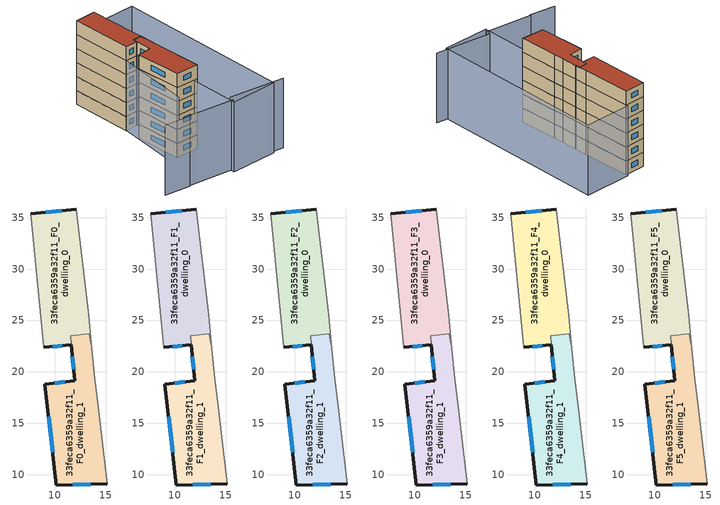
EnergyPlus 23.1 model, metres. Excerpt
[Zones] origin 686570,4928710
33feca6359a32f11_F0_dwelling_0
 floor ground (EU_floor_Construction): 12.12,35.84 13.3,25.5 13.57,22.78 13.5,22.78 13.39,23.71 11.55,23.52 11.63,22.62 11.61,22.61 8.95,22.38 7.7,35.39 z0
 wall outside (EU_wall_Construction): 8.95,22.38 11.61,22.61 11.63,22.62 / 12.12,35.84 7.7,35.39 z0:3
 wall adiabatic (EU_wall_Construction): 13.39,23.71 13.5,22.78 13.57,22.78 13.3,25.5 12.12,35.84 / 7.7,35.39 8.95,22.38 z0:3
 wall to 33feca6359a32f11_F0_dwelling_1 (EU_wall_Construction): 11.63,22.62 11.55,23.52 13.39,23.71 z0:3
 window (EU_Window_Construction): 9.82,22.45 10.75,22.54 / 10.69,35.7 9.14,35.54 z0.98:2.02
33feca6359a32f11_F0_dwelling_1
 floor ground (EU_floor_Construction): 13.39,23.71 13.5,22.78 13.57,22.78 13.91,19.34 14.14,17.41 15.1,9.12 10.17,8.99 9.05,18.79 11.94,19.12 11.55,23.52 z0
 wall outside (EU_wall_Construction): 11.63,22.62 11.94,19.12 9.05,18.79 10.17,8.99 15.1,9.12 z0:3
 wall adiabatic (EU_wall_Construction): 13.51,22.78 13.39,23.71 / 15.1,9.12 14.14,17.41 13.91,19.34 13.57,22.78 13.5,22.78 z0:3
 window (EU_Window_Construction): 11.78,9.03 13.5,9.08 / 9.42,15.6 9.81,12.18 / 11,19.02 9.99,18.9 / 11.73,21.48 11.84,20.26 z0.98:2.02
33feca6359a32f11_F1_dwelling_0
 floor to 33feca6359a32f11_F0_dwelling_0 (EU_floor_Construction): 12.12,35.84 13.3,25.5 13.57,22.78 13.5,22.78 13.39,23.71 11.55,23.52 11.63,22.62 11.61,22.61 8.95,22.38 7.7,35.39 z3
 wall outside (EU_wall_Construction): 8.95,22.38 11.61,22.61 11.63,22.62 / 12.12,35.84 7.7,35.39 z3:6
 wall adiabatic (EU_wall_Construction): 13.39,23.71 13.5,22.78 13.57,22.78 13.3,25.5 12.12,35.84 / 7.7,35.39 8.95,22.38 z3:6
 wall to 33feca6359a32f11_F1_dwelling_1 (EU_wall_Construction): 11.63,22.62 11.55,23.52 13.39,23.71 z3:6
 window (EU_Window_Construction): 9.82,22.45 10.75,22.54 / 10.69,35.7 9.14,35.54 z3.98:5.02
33feca6359a32f11_F1_dwelling_1
 floor to 33feca6359a32f11_F0_dwelling_1 (EU_floor_Construction): 13.39,23.71 13.5,22.78 13.57,22.78 13.91,19.34 14.14,17.41 15.1,9.12 10.17,8.99 9.05,18.79 11.94,19.12 11.55,23.52 z3
 wall outside (EU_wall_Construction): 11.63,22.62 11.94,19.12 9.05,18.79 10.17,8.99 15.1,9.12 z3:6
 wall adiabatic (EU_wall_Construction): 13.51,22.78 13.39,23.71 / 15.1,9.12 14.14,17.41 13.91,19.34 13.57,22.78 13.5,22.78 z3:6
 window (EU_Window_Construction): 11.78,9.03 13.5,9.08 / 9.42,15.6 9.81,12.18 / 11,19.02 9.99,18.9 / 11.73,21.48 11.84,20.26 z3.98:5.02
33feca6359a32f11_F2_dwelling_0
 floor to 33feca6359a32f11_F1_dwelling_0 (EU_floor_Construction): 12.12,35.84 13.3,25.5 13.57,22.78 13.5,22.78 13.39,23.71 11.55,23.52 11.63,22.62 11.61,22.61 8.95,22.38 7.7,35.39 z6
 wall outside (EU_wall_Construction): 8.95,22.38 11.61,22.61 11.63,22.62 / 12.12,35.84 7.7,35.39 z6:9
 wall adiabatic (EU_wall_Construction): 13.39,23.71 13.5,22.78 13.57,22.78 13.3,25.5 12.12,35.84 / 7.7,35.39 8.95,22.38 z6:9
 wall to 33feca6359a32f11_F2_dwelling_1 (EU_wall_Construction): 11.63,22.62 11.55,23.52 13.39,23.71 z6:9
 window (EU_Window_Construction): 9.82,22.45 10.75,22.54 / 10.69,35.7 9.14,35.54 z6.98:8.02
33feca6359a32f11_F2_dwelling_1
 floor to 33feca6359a32f11_F1_dwelling_1 (EU_floor_Construction): 13.39,23.71 13.5,22.78 13.57,22.78 13.91,19.34 14.14,17.41 15.1,9.12 10.17,8.99 9.05,18.79 11.94,19.12 11.55,23.52 z6
 wall outside (EU_wall_Construction): 11.63,22.62 11.94,19.12 9.05,18.79 10.17,8.99 15.1,9.12 z6:9
 wall adiabatic (EU_wall_Construction): 13.51,22.78 13.39,23.71 / 15.1,9.12 14.14,17.41 13.91,19.34 13.57,22.78 13.5,22.78 z6:9
 window (EU_Window_Construction): 11.78,9.03 13.5,9.08 / 9.42,15.6 9.81,12.18 / 11,19.02 9.99,18.9 / 11.73,21.48 11.84,20.26 z6.98:8.02
33feca6359a32f11_F3_dwelling_0
 floor to 33feca6359a32f11_F2_dwelling_0 (EU_floor_Construction): 12.12,35.84 13.3,25.5 13.57,22.78 13.5,22.78 13.39,23.71 11.55,23.52 11.63,22.62 11.61,22.61 8.95,22.38 7.7,35.39 z9
 wall outside (EU_wall_Construction): 8.95,22.38 11.61,22.61 11.63,22.62 / 12.12,35.84 7.7,35.39 z9:12
 wall adiabatic (EU_wall_Construction): 13.39,23.71 13.5,22.78 13.57,22.78 13.3,25.5 12.12,35.84 / 7.7,35.39 8.95,22.38 z9:12
 wall to 33feca6359a32f11_F3_dwelling_1 (EU_wall_Construction): 11.63,22.62 11.55,23.52 13.39,23.71 z9:12
 window (EU_Window_Construction): 9.82,22.45 10.75,22.54 / 10.69,35.7 9.14,35.54 z9.98:11.02
33feca6359a32f11_F3_dwelling_1
 floor to 33feca6359a32f11_F2_dwelling_1 (EU_floor_Construction): 13.39,23.71 13.5,22.78 13.57,22.78 13.91,19.34 14.14,17.41 15.1,9.12 10.17,8.99 9.05,18.79 11.94,19.12 11.55,23.52 z9
 wall outside (EU_wall_Construction): 11.63,22.62 11.94,19.12 9.05,18.79 10.17,8.99 15.1,9.12 z9:12
 wall adiabatic (EU_wall_Construction): 13.51,22.78 13.39,23.71 / 15.1,9.12 14.14,17.41 13.91,19.34 13.57,22.78 13.5,22.78 z9:12
 window (EU_Window_Construction): 11.78,9.03 13.5,9.08 / 9.42,15.6 9.81,12.18 / 11,19.02 9.99,18.9 / 11.73,21.48 11.84,20.26 z9.98:11.02
33feca6359a32f11_F4_dwelling_0
 floor to 33feca6359a32f11_F3_dwelling_0 (EU_floor_Construction): 12.12,35.84 13.3,25.5 13.57,22.78 13.5,22.78 13.39,23.71 11.55,23.52 11.63,22.62 11.61,22.61 8.95,22.38 7.7,35.39 z12
 wall outside (EU_wall_Construction): 8.95,22.38 11.61,22.61 11.63,22.62 / 12.12,35.84 7.7,35.39 z12:15
 wall adiabatic (EU_wall_Construction): 13.39,23.71 13.5,22.78 13.57,22.78 13.3,25.5 12.12,35.84 / 7.7,35.39 8.95,22.38 z12:15
 wall to 33feca6359a32f11_F4_dwelling_1 (EU_wall_Construction): 11.63,22.62 11.55,23.52 13.39,23.71 z12:15
 window (EU_Window_Construction): 9.82,22.45 10.75,22.54 / 10.69,35.7 9.14,35.54 z12.98:14.02
33feca6359a32f11_F4_dwelling_1
 floor to 33feca6359a32f11_F3_dwelling_1 (EU_floor_Construction): 13.39,23.71 13.5,22.78 13.57,22.78 13.91,19.34 14.14,17.41 15.1,9.12 10.17,8.99 9.05,18.79 11.94,19.12 11.55,23.52 z12
 wall outside (EU_wall_Construction): 11.63,22.62 11.94,19.12 9.05,18.79 10.17,8.99 15.1,9.12 z12:15
 wall adiabatic (EU_wall_Construction): 13.51,22.78 13.39,23.71 / 15.1,9.12 14.14,17.41 13.91,19.34 13.57,22.78 13.5,22.78 z12:15
 window (EU_Window_Construction): 11.78,9.03 13.5,9.08 / 9.42,15.6 9.81,12.18 / 11,19.02 9.99,18.9 / 11.73,21.48 11.84,20.26 z12.98:14.02
33feca6359a32f11_F5_dwelling_0
 floor to 33feca6359a32f11_F4_dwelling_0 (EU_floor_Construction): 12.12,35.84 13.3,25.5 13.57,22.78 13.5,22.78 13.39,23.71 11.55,23.52 11.63,22.62 11.61,22.61 8.95,22.38 7.7,35.39 z15
 wall outside (EU_wall_Construction): 8.95,22.38 11.61,22.61 11.63,22.62 / 12.12,35.84 7.7,35.39 z15:18
 wall adiabatic (EU_wall_Construction): 13.39,23.71 13.5,22.78 13.57,22.78 13.3,25.5 12.12,35.84 / 7.7,35.39 8.95,22.38 z15:18
 wall to 33feca6359a32f11_F5_dwelling_1 (EU_wall_Construction): 11.63,22.62 11.55,23.52 13.39,23.71 z15:18
 window (EU_Window_Construction): 9.82,22.45 10.75,22.54 / 10.69,35.7 9.14,35.54 z15.98:17.02
 roof outside (EU_roof_Construction): 13.5,22.78 13.57,22.78 13.3,25.5 12.12,35.84 7.7,35.39 8.95,22.38 11.61,22.61 11.63,22.62 11.55,23.52 13.39,23.71 z18
33feca6359a32f11_F5_dwelling_1
 floor to 33feca6359a32f11_F4_dwelling_1 (EU_floor_Construction): 13.39,23.71 13.5,22.78 13.57,22.78 13.91,19.34 14.14,17.41 15.1,9.12 10.17,8.99 9.05,18.79 11.94,19.12 11.55,23.52 z15
 wall outside (EU_wall_Construction): 11.63,22.62 11.94,19.12 9.05,18.79 10.17,8.99 15.1,9.12 z15:18
 wall adiabatic (EU_wall_Construction): 13.51,22.78 13.39,23.71 / 15.1,9.12 14.14,17.41 13.91,19.34 13.57,22.78 13.5,22.78 z15:18
 window (EU_Window_Construction): 11.78,9.03 13.5,9.08 / 9.42,15.6 9.81,12.18 / 11,19.02 9.99,18.9 / 11.73,21.48 11.84,20.26 z15.98:17.02
 roof outside (EU_roof_Construction): 15.1,9.12 14.14,17.41 13.91,19.34 13.57,22.78 13.5,22.78 13.39,23.71 11.55,23.52 11.94,19.12 9.05,18.79 10.17,8.99 z18
shading: 15.65,0.14 27.64,-0.63 / 5.59,-0.22 15.59,-0.86 / 0.07,-0.06 5.59,-0.41 / 9.48,35.32 8.3,6.22 / 22.09,36.98 25.14,-0.84 / 25.14,-0.84 15.14,-1.64 / 15.14,-1.64 12.1,36.18 / 12.1,36.18 22.09,36.98 z0:15
[Building]
EU S2 Campaign: North Axis=0; Terrain=City; Solar Distribution=FullExterior
[Site:Location]
Bologna: Latitude=44.5; Longitude=11.25; Time Zone=1; Elevation=37
[SizingPeriod:WeatherFileDays]
AnnualSizingPeriod: Begin Month=1; Begin Day of Month=1; End Month=12; End Day of Month=31; Day of Week for Start Day=Monday; Use Weather File Daylight Saving Period=No; Use Weather File Rain and Snow Indicators=No
[MATERIAL]
EU_InternalMass_Material: Roughness=MediumRough; Thickness=0.1; Conductivity=1; Density=1800; Specific Heat=900; Thermal Absorptance=0.9; Solar Absorptance=0.7; Visible Absorptance=0.7
[MATERIAL:NOMASS] Roughness=MediumRough; Thermal Absorptance=0.9; Solar Absorptance=0.7; Visible Absorptance=0.7
Name | Thermal Resistance
EU_wall_NoMass | 0.905828
EU_roof_NoMass | 0.37593
EU_floor_NoMass | 0.67114
[WINDOWMATERIAL:SIMPLEGLAZINGSYSTEM]
EU_Window_SimpleGlazing: UFactor=4.52486; Solar Heat Gain Coefficient=0.85; Visible Transmittance=0.85
[CONSTRUCTION]
EU_wall_Construction: EU_wall_NoMass
EU_roof_Construction: EU_roof_NoMass
EU_floor_Construction: EU_floor_NoMass
EU_Window_Construction: EU_Window_SimpleGlazing
EU_InternalMass_Construction: EU_InternalMass_Material
[ZONE] Type=1; Multiplier=1; Ceiling Height=autocalculate; Floor Area=autocalculate; Part of Total Floor Area=Yes
Name | Volume
33feca6359a32f11_F0_dwelling_0; 33feca6359a32f11_F1_dwelling_0; 33feca6359a32f11_F2_dwelling_0; 33feca6359a32f11_F3_dwelling_0; 33feca6359a32f11_F4_dwelling_0; 33feca6359a32f11_F5_dwelling_0 | 173.997
33feca6359a32f11_F0_dwelling_1; 33feca6359a32f11_F1_dwelling_1; 33feca6359a32f11_F2_dwelling_1; 33feca6359a32f11_F3_dwelling_1; 33feca6359a32f11_F4_dwelling_1; 33feca6359a32f11_F5_dwelling_1 | 173.993
[INTERNALMASS] Construction=EU_InternalMass_Construction
Name | Zone or ZoneList | Surface Area
33feca6359a32f11_F0_dwelling_0_EU_InternalMass | 33feca6359a32f11_F0_dwelling_0 | 58.0039
33feca6359a32f11_F0_dwelling_1_EU_InternalMass | 33feca6359a32f11_F0_dwelling_1 | 57.9974
33feca6359a32f11_F1_dwelling_0_EU_InternalMass | 33feca6359a32f11_F1_dwelling_0 | 58.0039
33feca6359a32f11_F1_dwelling_1_EU_InternalMass | 33feca6359a32f11_F1_dwelling_1 | 57.9974
33feca6359a32f11_F2_dwelling_0_EU_InternalMass | 33feca6359a32f11_F2_dwelling_0 | 58.0039
33feca6359a32f11_F2_dwelling_1_EU_InternalMass | 33feca6359a32f11_F2_dwelling_1 | 57.9974
33feca6359a32f11_F3_dwelling_0_EU_InternalMass | 33feca6359a32f11_F3_dwelling_0 | 58.0039
33feca6359a32f11_F3_dwelling_1_EU_InternalMass | 33feca6359a32f11_F3_dwelling_1 | 57.9974
33feca6359a32f11_F4_dwelling_0_EU_InternalMass | 33feca6359a32f11_F4_dwelling_0 | 58.0039
33feca6359a32f11_F4_dwelling_1_EU_InternalMass | 33feca6359a32f11_F4_dwelling_1 | 57.9974
33feca6359a32f11_F5_dwelling_0_EU_InternalMass | 33feca6359a32f11_F5_dwelling_0 | 58.0039
33feca6359a32f11_F5_dwelling_1_EU_InternalMass | 33feca6359a32f11_F5_dwelling_1 | 57.9974
[OTHEREQUIPMENT] Fuel Type=Electricity; Design Level Calculation Method=Watts/Area; Power per Zone Floor Area=1; Fraction Latent=0; Fraction Radiant=0; Fraction Lost=0; Carbon Dioxide Generation Rate=0; EndUse Subcategory=EU_Step8_InternalGains
Name | Zone or ZoneList or Space or SpaceList | Schedule
EU_Step8_InternalGain_33feca6359a32f11_F0_dwelling_0_f000 | 33feca6359a32f11_F0_dwelling_0 | EU_Step8_GainSchedule_33feca6359a32f11_F0_dwelling_0_f000
EU_Step8_InternalGain_33feca6359a32f11_F0_dwelling_1_f000 | 33feca6359a32f11_F0_dwelling_1 | EU_Step8_GainSchedule_33feca6359a32f11_F0_dwelling_1_f000
EU_Step8_InternalGain_33feca6359a32f11_F1_dwelling_0_f000 | 33feca6359a32f11_F1_dwelling_0 | EU_Step8_GainSchedule_33feca6359a32f11_F1_dwelling_0_f000
EU_Step8_InternalGain_33feca6359a32f11_F1_dwelling_1_f000 | 33feca6359a32f11_F1_dwelling_1 | EU_Step8_GainSchedule_33feca6359a32f11_F1_dwelling_1_f000
EU_Step8_InternalGain_33feca6359a32f11_F2_dwelling_0_f000 | 33feca6359a32f11_F2_dwelling_0 | EU_Step8_GainSchedule_33feca6359a32f11_F2_dwelling_0_f000
EU_Step8_InternalGain_33feca6359a32f11_F2_dwelling_1_f000 | 33feca6359a32f11_F2_dwelling_1 | EU_Step8_GainSchedule_33feca6359a32f11_F2_dwelling_1_f000
EU_Step8_InternalGain_33feca6359a32f11_F3_dwelling_0_f000 | 33feca6359a32f11_F3_dwelling_0 | EU_Step8_GainSchedule_33feca6359a32f11_F3_dwelling_0_f000
EU_Step8_InternalGain_33feca6359a32f11_F3_dwelling_1_f000 | 33feca6359a32f11_F3_dwelling_1 | EU_Step8_GainSchedule_33feca6359a32f11_F3_dwelling_1_f000
EU_Step8_InternalGain_33feca6359a32f11_F4_dwelling_0_f000 | 33feca6359a32f11_F4_dwelling_0 | EU_Step8_GainSchedule_33feca6359a32f11_F4_dwelling_0_f000
EU_Step8_InternalGain_33feca6359a32f11_F4_dwelling_1_f000 | 33feca6359a32f11_F4_dwelling_1 | EU_Step8_GainSchedule_33feca6359a32f11_F4_dwelling_1_f000
EU_Step8_InternalGain_33feca6359a32f11_F5_dwelling_0_f000 | 33feca6359a32f11_F5_dwelling_0 | EU_Step8_GainSchedule_33feca6359a32f11_F5_dwelling_0_f000
EU_Step8_InternalGain_33feca6359a32f11_F5_dwelling_1_f000 | 33feca6359a32f11_F5_dwelling_1 | EU_Step8_GainSchedule_33feca6359a32f11_F5_dwelling_1_f000
[ZONEVENTILATION:DESIGNFLOWRATE] Schedule=EU_AlwaysOn; Design Flow Rate Calculation Method=AirChanges/Hour; Air Changes per Hour=0.73129; Ventilation Type=Natural; Fan Pressure Rise=0; Fan Total Efficiency=1; Constant Term Coefficient=1; Temperature Term Coefficient=0; Velocity Term Coefficient=0; Velocity Squared Term Coefficient=0; Minimum Indoor Temperature=-100; Maximum Indoor Temperature=100; Delta Temperature=-100; Minimum Outdoor Temperature=-100; Maximum Outdoor Temperature=100; Maximum Wind Speed=40
Name | Zone or ZoneList or Space or SpaceList
EU_ConstantAir_33feca6359a32f11_F0_dwelling_0 | 33feca6359a32f11_F0_dwelling_0
EU_ConstantAir_33feca6359a32f11_F0_dwelling_1 | 33feca6359a32f11_F0_dwelling_1
EU_ConstantAir_33feca6359a32f11_F1_dwelling_0 | 33feca6359a32f11_F1_dwelling_0
EU_ConstantAir_33feca6359a32f11_F1_dwelling_1 | 33feca6359a32f11_F1_dwelling_1
EU_ConstantAir_33feca6359a32f11_F2_dwelling_0 | 33feca6359a32f11_F2_dwelling_0
EU_ConstantAir_33feca6359a32f11_F2_dwelling_1 | 33feca6359a32f11_F2_dwelling_1
EU_ConstantAir_33feca6359a32f11_F3_dwelling_0 | 33feca6359a32f11_F3_dwelling_0
EU_ConstantAir_33feca6359a32f11_F3_dwelling_1 | 33feca6359a32f11_F3_dwelling_1
EU_ConstantAir_33feca6359a32f11_F4_dwelling_0 | 33feca6359a32f11_F4_dwelling_0
EU_ConstantAir_33feca6359a32f11_F4_dwelling_1 | 33feca6359a32f11_F4_dwelling_1
EU_ConstantAir_33feca6359a32f11_F5_dwelling_0 | 33feca6359a32f11_F5_dwelling_0
EU_ConstantAir_33feca6359a32f11_F5_dwelling_1 | 33feca6359a32f11_F5_dwelling_1
[HVACTEMPLATE:THERMOSTAT] Constant Heating Setpoint=20; Constant Cooling Setpoint=50
EU_HeatOnly_33feca6359a32f11_F0_dwelling_0; EU_HeatOnly_33feca6359a32f11_F0_dwelling_1; EU_HeatOnly_33feca6359a32f11_F1_dwelling_0; EU_HeatOnly_33feca6359a32f11_F1_dwelling_1; EU_HeatOnly_33feca6359a32f11_F2_dwelling_0; EU_HeatOnly_33feca6359a32f11_F2_dwelling_1; EU_HeatOnly_33feca6359a32f11_F3_dwelling_0; EU_HeatOnly_33feca6359a32f11_F3_dwelling_1; EU_HeatOnly_33feca6359a32f11_F4_dwelling_0; EU_HeatOnly_33feca6359a32f11_F4_dwelling_1; EU_HeatOnly_33feca6359a32f11_F5_dwelling_0; EU_HeatOnly_33feca6359a32f11_F5_dwelling_1
[HVACTEMPLATE:ZONE:IDEALLOADSAIRSYSTEM] System Availability Schedule=EU_AlwaysOn; Maximum Heating Supply Air Temperature=50; Minimum Cooling Supply Air Temperature=13; Maximum Heating Supply Air Humidity Ratio=0.0156; Minimum Cooling Supply Air Humidity Ratio=0.0077; Heating Limit=NoLimit; Cooling Limit=NoLimit; Heating Availability Schedule=EU_AlwaysOn; Cooling Availability Schedule=EU_CoolingOff; Dehumidification Control Type=ConstantSensibleHeatRatio; Cooling Sensible Heat Ratio=0.7; Dehumidification Setpoint=60; Humidification Control Type=None; Humidification Setpoint=30; Outdoor Air Method=None; Outdoor Air Flow Rate per Person=0.00944; Outdoor Air Flow Rate per Zone Floor Area=0; Outdoor Air Flow Rate per Zone=0; Demand Controlled Ventilation Type=None; Outdoor Air Economizer Type=NoEconomizer; Heat Recovery Type=None; Sensible Heat Recovery Effectiveness=0.7; Latent Heat Recovery Effectiveness=0.65
Name | Template Thermostat
33feca6359a32f11_F0_dwelling_0 | EU_HeatOnly_33feca6359a32f11_F0_dwelling_0
33feca6359a32f11_F0_dwelling_1 | EU_HeatOnly_33feca6359a32f11_F0_dwelling_1
33feca6359a32f11_F1_dwelling_0 | EU_HeatOnly_33feca6359a32f11_F1_dwelling_0
33feca6359a32f11_F1_dwelling_1 | EU_HeatOnly_33feca6359a32f11_F1_dwelling_1
33feca6359a32f11_F2_dwelling_0 | EU_HeatOnly_33feca6359a32f11_F2_dwelling_0
33feca6359a32f11_F2_dwelling_1 | EU_HeatOnly_33feca6359a32f11_F2_dwelling_1
33feca6359a32f11_F3_dwelling_0 | EU_HeatOnly_33feca6359a32f11_F3_dwelling_0
33feca6359a32f11_F3_dwelling_1 | EU_HeatOnly_33feca6359a32f11_F3_dwelling_1
33feca6359a32f11_F4_dwelling_0 | EU_HeatOnly_33feca6359a32f11_F4_dwelling_0
33feca6359a32f11_F4_dwelling_1 | EU_HeatOnly_33feca6359a32f11_F4_dwelling_1
33feca6359a32f11_F5_dwelling_0 | EU_HeatOnly_33feca6359a32f11_F5_dwelling_0
33feca6359a32f11_F5_dwelling_1 | EU_HeatOnly_33feca6359a32f11_F5_dwelling_1
[SIZING:ZONE] Zone Cooling Design Supply Air Temperature Input Method=SupplyAirTemperature; Zone Cooling Design Supply Air Temperature=13; Zone Heating Design Supply Air Temperature Input Method=SupplyAirTemperature; Zone Heating Design Supply Air Temperature=50; Zone Cooling Design Supply Air Humidity Ratio=0.008; Zone Heating Design Supply Air Humidity Ratio=0.008; Cooling Design Air Flow Method=DesignDay; Cooling Design Air Flow Rate=0; Cooling Minimum Air Flow per Zone Floor Area=0.000762; Cooling Minimum Air Flow=0; Cooling Minimum Air Flow Fraction=0.2; Heating Design Air Flow Method=DesignDay; Heating Design Air Flow Rate=0; Heating Maximum Air Flow per Zone Floor Area=0.002032; Heating Maximum Air Flow=0.141576; Heating Maximum Air Flow Fraction=0.3; Account for Dedicated Outdoor Air System=No; Dedicated Outdoor Air System Control Strategy=NeutralSupplyAir; Dedicated Outdoor Air Low Setpoint Temperature for Design=autosize; Dedicated Outdoor Air High Setpoint Temperature for Design=autosize; Zone Load Sizing Method=Sensible Load Only No Latent Load; Zone Latent Cooling Design Supply Air Humidity Ratio Input Method=HumidityRatioDifference; Zone Cooling Design Supply Air Humidity Ratio Difference=0.005; Zone Latent Heating Design Supply Air Humidity Ratio Input Method=HumidityRatioDifference; Zone Humidification Design Supply Air Humidity Ratio Difference=0.005
33feca6359a32f11_F0_dwelling_0; 33feca6359a32f11_F0_dwelling_1; 33feca6359a32f11_F1_dwelling_0; 33feca6359a32f11_F1_dwelling_1; 33feca6359a32f11_F2_dwelling_0; 33feca6359a32f11_F2_dwelling_1; 33feca6359a32f11_F3_dwelling_0; 33feca6359a32f11_F3_dwelling_1; 33feca6359a32f11_F4_dwelling_0; 33feca6359a32f11_F4_dwelling_1; 33feca6359a32f11_F5_dwelling_0; 33feca6359a32f11_F5_dwelling_1
[SCHEDULE:CONSTANT]
Name | Hourly Value
EU_AlwaysOn | 1
EU_CoolingOff | 0
[SCHEDULE:FILE] Column Number=1; Rows to Skip at Top=0; Number of Hours of Data=8760; Column Separator=Comma; Interpolate to Timestep=No; Minutes per Item=60; Adjust Schedule for Daylight Savings=Yes
Name | File
EU_Step8_GainSchedule_33feca6359a32f11_F0_dwelling_0_f000 | ../../schedules/33feca6359a32f11/33feca6359a32f11_F0_dwelling_0_f000_gain.csv
EU_Step8_GainSchedule_33feca6359a32f11_F0_dwelling_1_f000 | ../../schedules/33feca6359a32f11/33feca6359a32f11_F0_dwelling_1_f000_gain.csv
EU_Step8_GainSchedule_33feca6359a32f11_F1_dwelling_0_f000 | ../../schedules/33feca6359a32f11/33feca6359a32f11_F1_dwelling_0_f000_gain.csv
EU_Step8_GainSchedule_33feca6359a32f11_F1_dwelling_1_f000 | ../../schedules/33feca6359a32f11/33feca6359a32f11_F1_dwelling_1_f000_gain.csv
EU_Step8_GainSchedule_33feca6359a32f11_F2_dwelling_0_f000 | ../../schedules/33feca6359a32f11/33feca6359a32f11_F2_dwelling_0_f000_gain.csv
EU_Step8_GainSchedule_33feca6359a32f11_F2_dwelling_1_f000 | ../../schedules/33feca6359a32f11/33feca6359a32f11_F2_dwelling_1_f000_gain.csv
EU_Step8_GainSchedule_33feca6359a32f11_F3_dwelling_0_f000 | ../../schedules/33feca6359a32f11/33feca6359a32f11_F3_dwelling_0_f000_gain.csv
EU_Step8_GainSchedule_33feca6359a32f11_F3_dwelling_1_f000 | ../../schedules/33feca6359a32f11/33feca6359a32f11_F3_dwelling_1_f000_gain.csv
EU_Step8_GainSchedule_33feca6359a32f11_F4_dwelling_0_f000 | ../../schedules/33feca6359a32f11/33feca6359a32f11_F4_dwelling_0_f000_gain.csv
EU_Step8_GainSchedule_33feca6359a32f11_F4_dwelling_1_f000 | ../../schedules/33feca6359a32f11/33feca6359a32f11_F4_dwelling_1_f000_gain.csv
EU_Step8_GainSchedule_33feca6359a32f11_F5_dwelling_0_f000 | ../../schedules/33feca6359a32f11/33feca6359a32f11_F5_dwelling_0_f000_gain.csv
EU_Step8_GainSchedule_33feca6359a32f11_F5_dwelling_1_f000 | ../../schedules/33feca6359a32f11/33feca6359a32f11_F5_dwelling_1_f000_gain.csv
